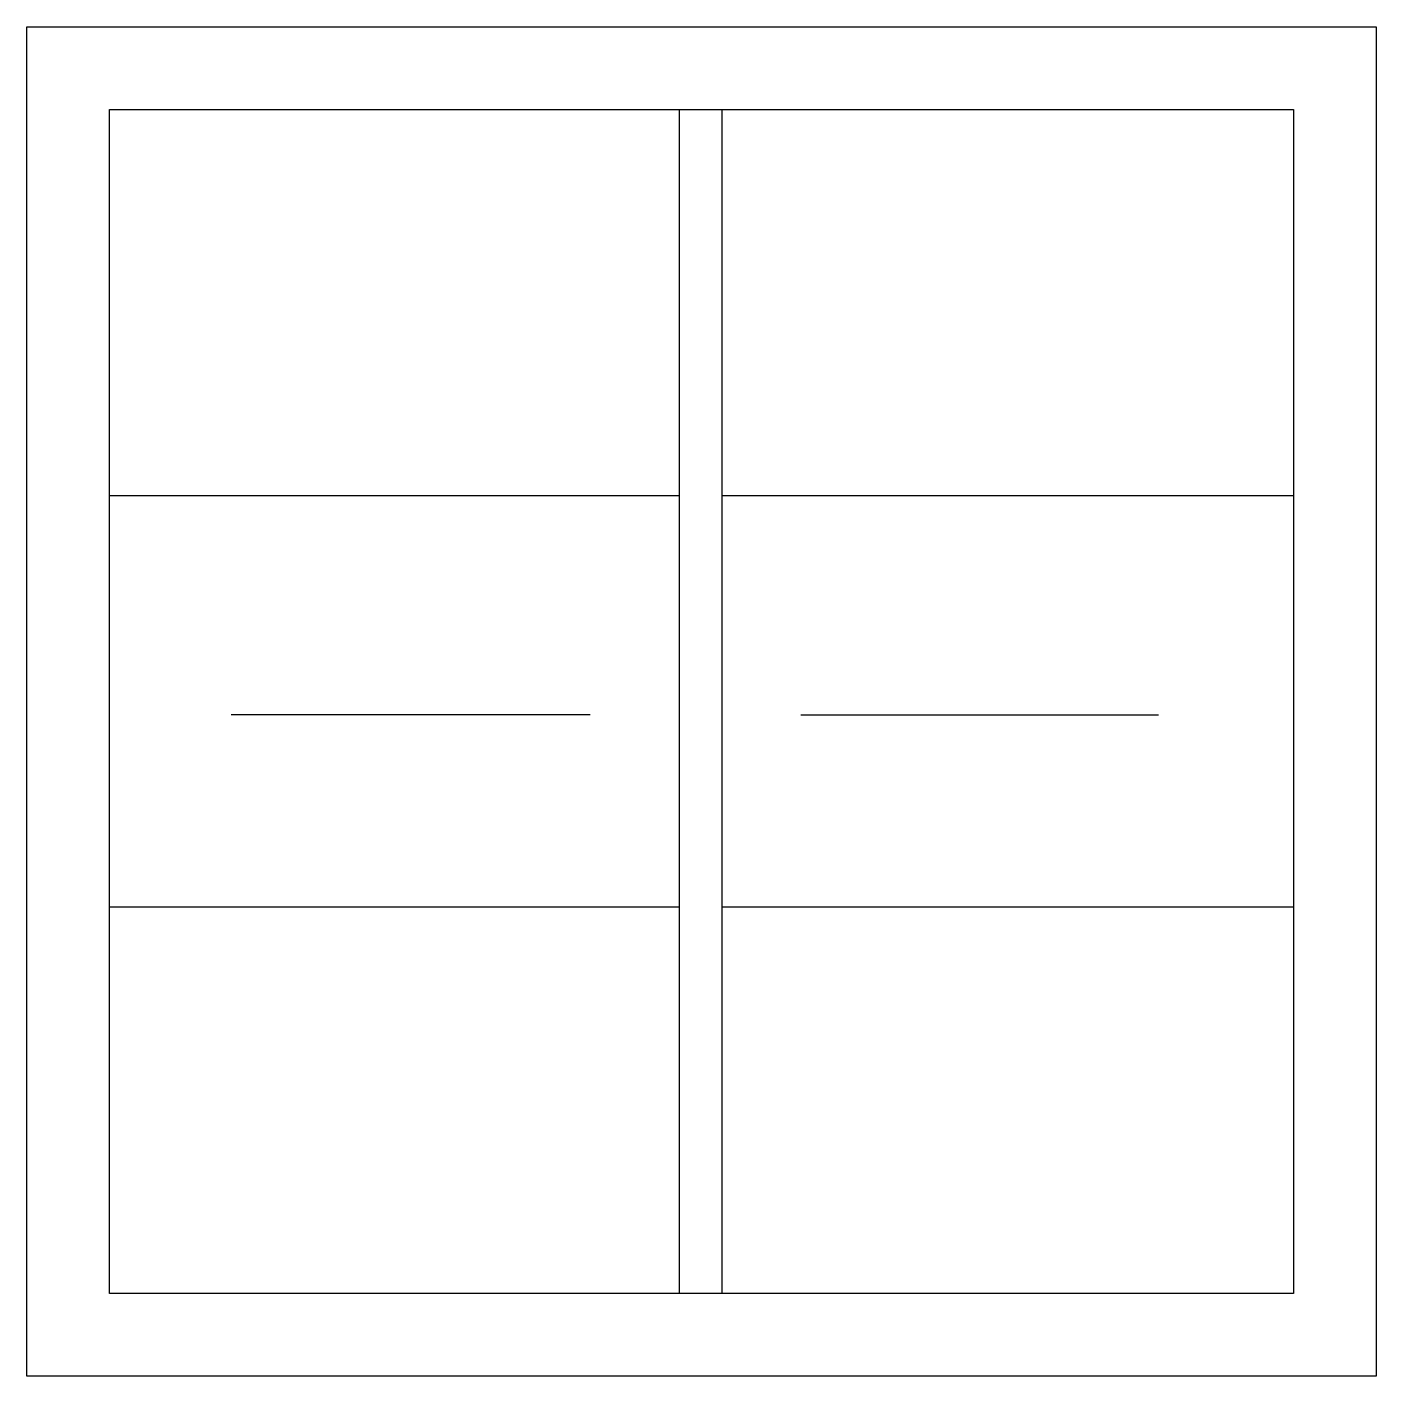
# Model space of a CAD drawing. Header units: metres. Extents: x 13675.18 to 13683.18, y 18621.12 to 18629.12.
import ezdxf

# ---------------------------------------------------------------- set-up
doc = ezdxf.new("R2010")
doc.units = ezdxf.units.M
for name, color, linetype in [('PUB_DIM', 90, 'Continuous'), ('PUB_TEXT', 7, 'Continuous'), ('WINDOW', 3, 'Continuous')]:
    doc.layers.add(name, color=color, linetype=linetype)

msp = doc.modelspace()

# ---------------------------------------------------------------- linework, layer by layer
at = {"layer": 'PUB_DIM'}
for p, q in [((13675.67, 18628.63), (13682.69, 18628.63)), ((13675.67, 18621.61), (13675.67, 18628.63)), ((13679.05, 18621.61), (13679.05, 18628.63)), ((13679.3, 18628.63), (13679.3, 18621.61)), ((13682.69, 18628.63), (13682.69, 18621.61)), ((13679.05, 18626.34), (13675.67, 18626.34)), ((13682.69, 18626.34), (13679.3, 18626.34)), ((13679.05, 18623.9), (13675.67, 18623.9)), ((13682.69, 18623.9), (13679.3, 18623.9)), ((13682.69, 18621.61), (13675.67, 18621.61))]:
    msp.add_line(p, q, dxfattribs=at)
for points in [[(13678.52, 18625.04), (13677.45, 18625.04)], [(13679.77, 18625.04), (13680.84, 18625.04)]]:
    msp.add_lwpolyline(points, dxfattribs=at)
at = {"layer": 'PUB_TEXT'}
msp.add_lwpolyline([(13683.18, 18621.12), (13675.18, 18621.12), (13675.18, 18629.12), (13683.18, 18629.12)], close=True, dxfattribs=at)
at = {"layer": 'WINDOW'}
for p, q in [((13678.52, 18625.04), (13676.39, 18625.04)), ((13679.77, 18625.04), (13681.89, 18625.04))]:
    msp.add_line(p, q, dxfattribs=at)

doc.saveas('drawing.dxf')
